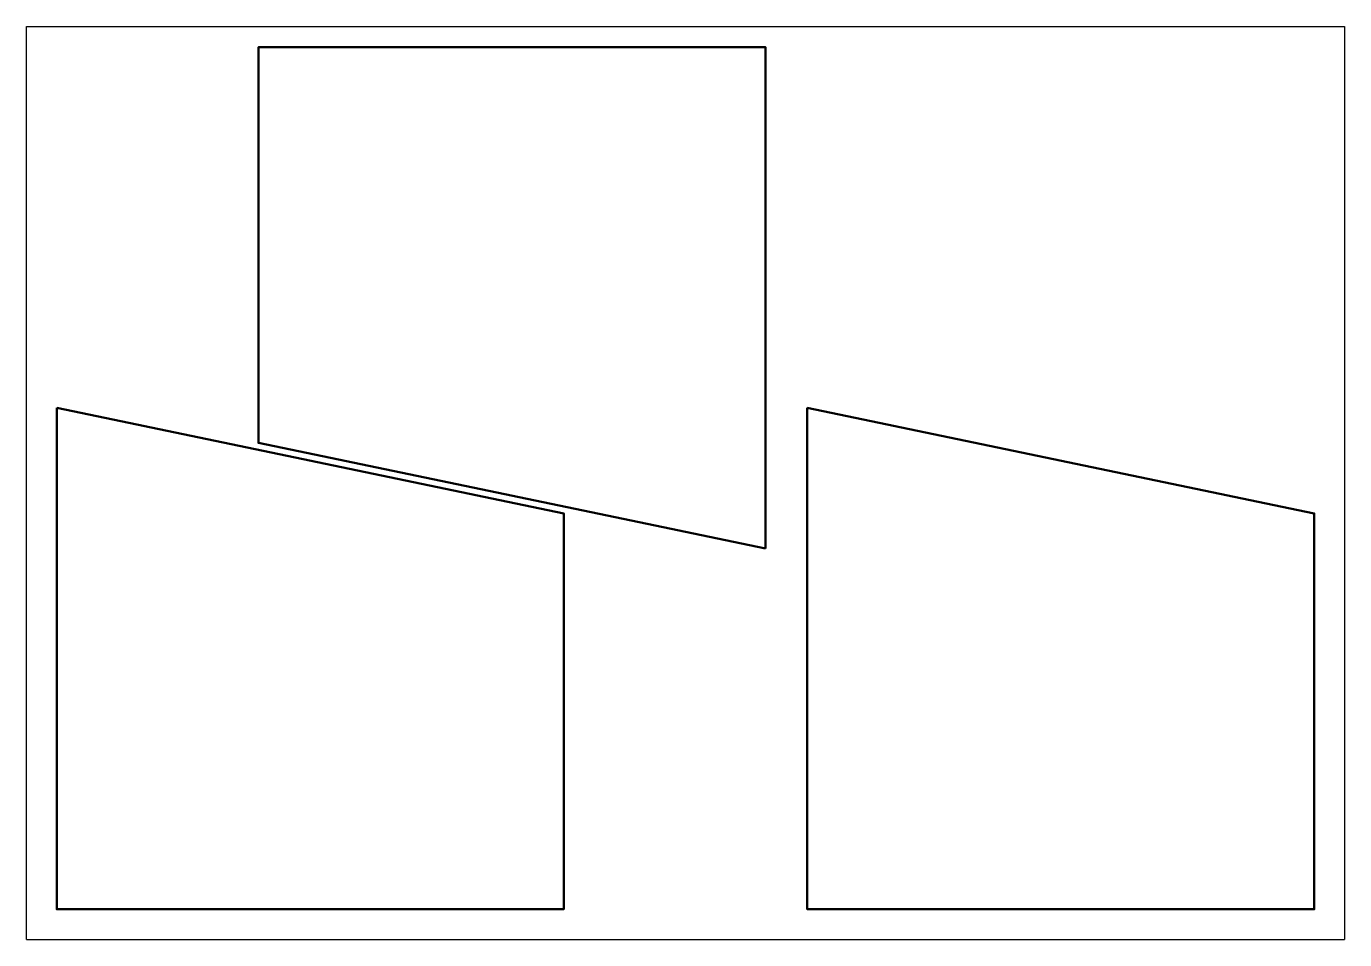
# Model space of a CAD drawing. Header units: millimetres. Extents: x 0 to 1300, y 0 to 900.
import ezdxf

# ---------------------------------------------------------------- set-up
doc = ezdxf.new("R2010")
doc.units = ezdxf.units.MM
doc.header["$MEASUREMENT"] = 0

msp = doc.modelspace()

# ---------------------------------------------------------------- linework, layer by layer
for p, q in [((0, 0), (0, 900)), ((0, 900), (1300, 900)), ((1300, 900), (1300, 0)), ((0, 0), (1300, 0))]:
    msp.add_line(p, q)
at = {"color": 7, "linetype": 'Continuous', "lineweight": 50}
for points in [[(728.9, 385.5), (728.9, 879.5), (228.9, 879.5), (228.9, 489.5)], [(30, 524), (30, 30), (530, 30), (530, 420)], [(770, 524), (770, 30), (1270, 30), (1270, 420)]]:
    msp.add_lwpolyline(points, close=True, dxfattribs=at)

doc.saveas('drawing.dxf')
